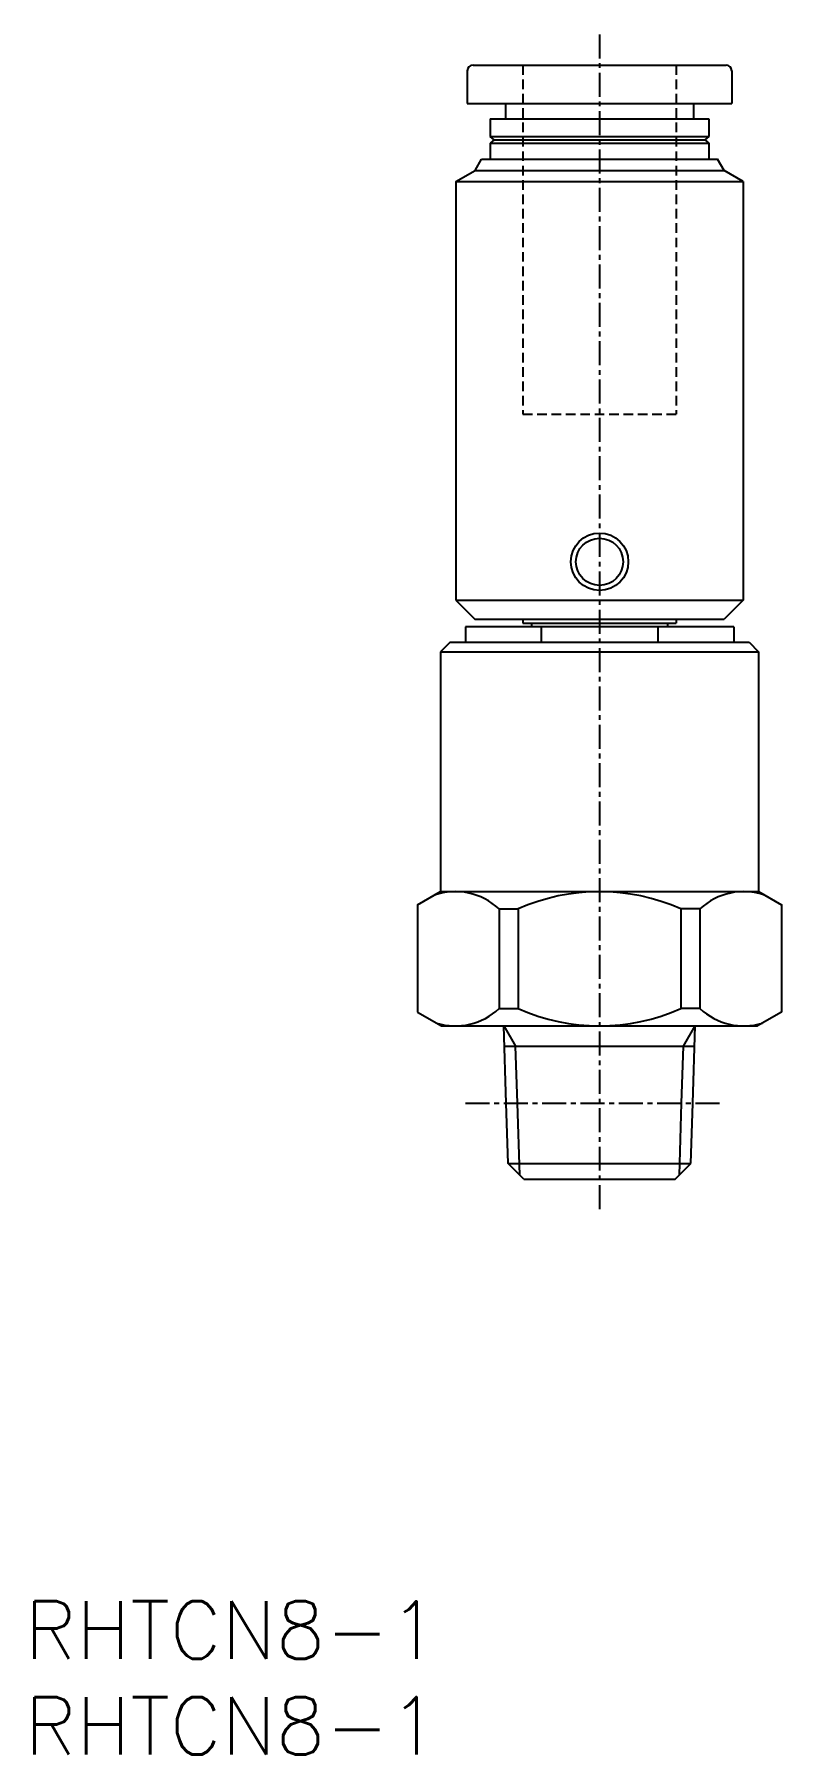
# Model space of a CAD drawing. Extents: x 0.5 to 39.5, y 0 to 89.7.
import ezdxf

# ---------------------------------------------------------------- set-up
doc = ezdxf.new("R2010")
doc.units = 0
doc.linetypes.add('CENTER', pattern=[2, 1.25, -0.25, 0.25, -0.25])
doc.linetypes.add('DASHED', pattern=[0.75, 0.5, -0.25])
doc.layers.get('0').update_dxf_attribs({"linetype": 'CONTINUOUS'})
doc.layers.add('CENTER', color=1, linetype='CENTER')
doc.styles.get("Standard").update_dxf_attribs({"font": 'txt.shx'})

# ---------------------------------------------------------------- blocks, each defined once
blk = doc.blocks.new('*U8')
at = {"color": 7, "linetype": 'CONTINUOUS'}
blk.add_text('RHTCN8-1', height=3, dxfattribs=at).set_placement((0, 0))
blk = doc.blocks.new('*U9')
at = {"color": 7, "linetype": 'CONTINUOUS'}
blk.add_text('RHTCN8-1', height=3, dxfattribs=at).set_placement((0, 5))

msp = doc.modelspace()

# ---------------------------------------------------------------- linework, layer by layer
at = {"color": 7, "linetype": 'CONTINUOUS'}
for p, q in [((23.4, 88.1), (36.6, 88.1)), ((23.1, 87.8), (23.1, 86.1)), ((36.9, 87.8), (36.9, 86.1)), ((23.1, 86.1), (36.9, 86.1)), ((24.3, 85.3), (35.7, 85.3)), ((24.3, 85.3), (24.3, 84.375)), ((25.1, 86.1), (25.1, 85.3)), ((34.9, 86.1), (34.9, 85.3)), ((35.7, 85.3), (35.7, 84.375)), ((24.5, 84.2), (24.3, 84.375)), ((24.3, 84.375), (35.7, 84.375)), ((35.7, 84.375), (35.5, 84.2)), ((24.5, 84.2), (24.3, 84.025)), ((24.3, 84.025), (24.3, 83.2)), ((24.3, 84.025), (35.7, 84.025)), ((24.5, 84.2), (35.5, 84.2)), ((35.5, 84.2), (35.7, 84.025)), ((35.7, 84.025), (35.7, 83.2)), ((22.5, 82.021), (23.504, 82.6)), ((23.504, 82.6), (23.85, 83.2)), ((23.504, 82.6), (36.496, 82.6)), ((23.85, 83.2), (36.15, 83.2)), ((36.496, 82.6), (36.15, 83.2)), ((37.5, 82.021), (36.496, 82.6)), ((22.5, 82.021), (37.5, 82.021)), ((22.5, 82.021), (22.5, 60.2)), ((37.5, 82.021), (37.5, 60.2)), ((22.5, 60.2), (37.5, 60.2)), ((22.5, 60.2), (23.5, 59.2)), ((37.5, 60.2), (36.5, 59.2)), ((23, 58.8), (23, 58)), ((37, 58.8), (23, 58.8)), ((23.5, 59.2), (36.5, 59.2)), ((26, 59.2), (26, 59)), ((26, 59), (34, 59)), ((26.45, 59), (26.45, 58.8)), ((26.95, 58.8), (26.95, 58)), ((33.05, 58.8), (33.05, 58)), ((33.55, 59), (33.55, 58.8)), ((34, 59.2), (34, 59)), ((37, 58.8), (37, 58)), ((22.2, 58), (21.7, 57.5)), ((21.7, 57.5), (38.3, 57.5)), ((21.7, 57.5), (21.7, 45)), ((22.2, 58), (37.8, 58)), ((37.8, 58), (38.3, 57.5)), ((38.3, 57.5), (38.3, 45)), ((20.5, 44.307), (21.7, 45)), ((21.7, 45), (38.3, 45)), ((38.3, 45), (39.5, 44.307)), ((20.5, 44.307), (20.5, 38.722)), ((24.76, 44.096), (24.76, 38.904)), ((24.76, 44.096), (25.757, 44.096)), ((25.757, 44.096), (25.757, 38.904)), ((35.24, 44.096), (34.243, 44.096)), ((34.243, 44.096), (34.243, 38.904)), ((35.24, 44.096), (35.24, 38.904)), ((39.5, 44.321), (39.5, 38.722)), ((20.5, 38.722), (21.75, 38)), ((24.76, 38.904), (25.757, 38.904)), ((35.24, 38.904), (34.243, 38.904)), ((39.5, 38.722), (38.25, 38)), ((21.75, 38), (38.25, 38)), ((25.136, 33.97), (25.01, 38)), ((25.01, 38), (25.624, 36.936)), ((34.376, 36.936), (34.99, 38)), ((34.864, 33.97), (34.99, 38)), ((25.043, 36.936), (34.957, 36.936)), ((25.717, 33.97), (25.624, 36.936)), ((34.283, 33.97), (34.376, 36.936)), ((25.235, 30.815), (25.136, 33.97)), ((25.834, 30.216), (25.717, 33.97)), ((34.166, 30.216), (34.283, 33.97)), ((34.765, 30.815), (34.864, 33.97)), ((26.05, 30), (25.235, 30.815)), ((25.235, 30.815), (34.765, 30.815)), ((33.95, 30), (34.765, 30.815)), ((26.05, 30), (33.95, 30))]:
    msp.add_line(p, q, dxfattribs=at)
at = {"color": 3, "linetype": 'DASHED'}
for p, q in [((26, 88.1), (26, 69.9)), ((34, 88.1), (34, 69.9)), ((26, 69.9), (34, 69.9))]:
    msp.add_line(p, q, dxfattribs=at)
at = {"color": 7, "linetype": 'CONTINUOUS'}
for radius in [1.5, 1.23]:
    msp.add_circle((30, 62.2), radius, dxfattribs=at)
for centre, radius, start, end in [((23.4, 87.8), 0.3, 90, 180), ((36.6, 87.8), 0.3, 0, 90), ((22.473, 41.652), 3.348, 46.894, 108.93824), ((30, 34.587), 10.413, 65.95541, 114.0446), ((37.527, 41.652), 3.348, 71.06177, 133.10599), ((22.473, 41.348), 3.348, 253.10569, 313.10599), ((30, 48.413), 10.413, 245.9554, 294.04459), ((37.527, 41.348), 3.348, 226.89401, 286.89361)]:
    msp.add_arc(centre, radius, start, end, dxfattribs=at)
at = {"layer": 'CENTER', "color": 1, "linetype": 'CENTER'}
for p, q in [((30, 89.7), (30, 28.393)), ((23.01, 33.97), (36.344, 33.97))]:
    msp.add_line(p, q, dxfattribs=at)

# ---------------------------------------------------------------- block references
at = {"color": 7, "linetype": 'CONTINUOUS'}
for name in ['*U9', '*U8']:
    msp.add_blockref(name, (0, 0), dxfattribs=at)

doc.saveas('drawing.dxf')
